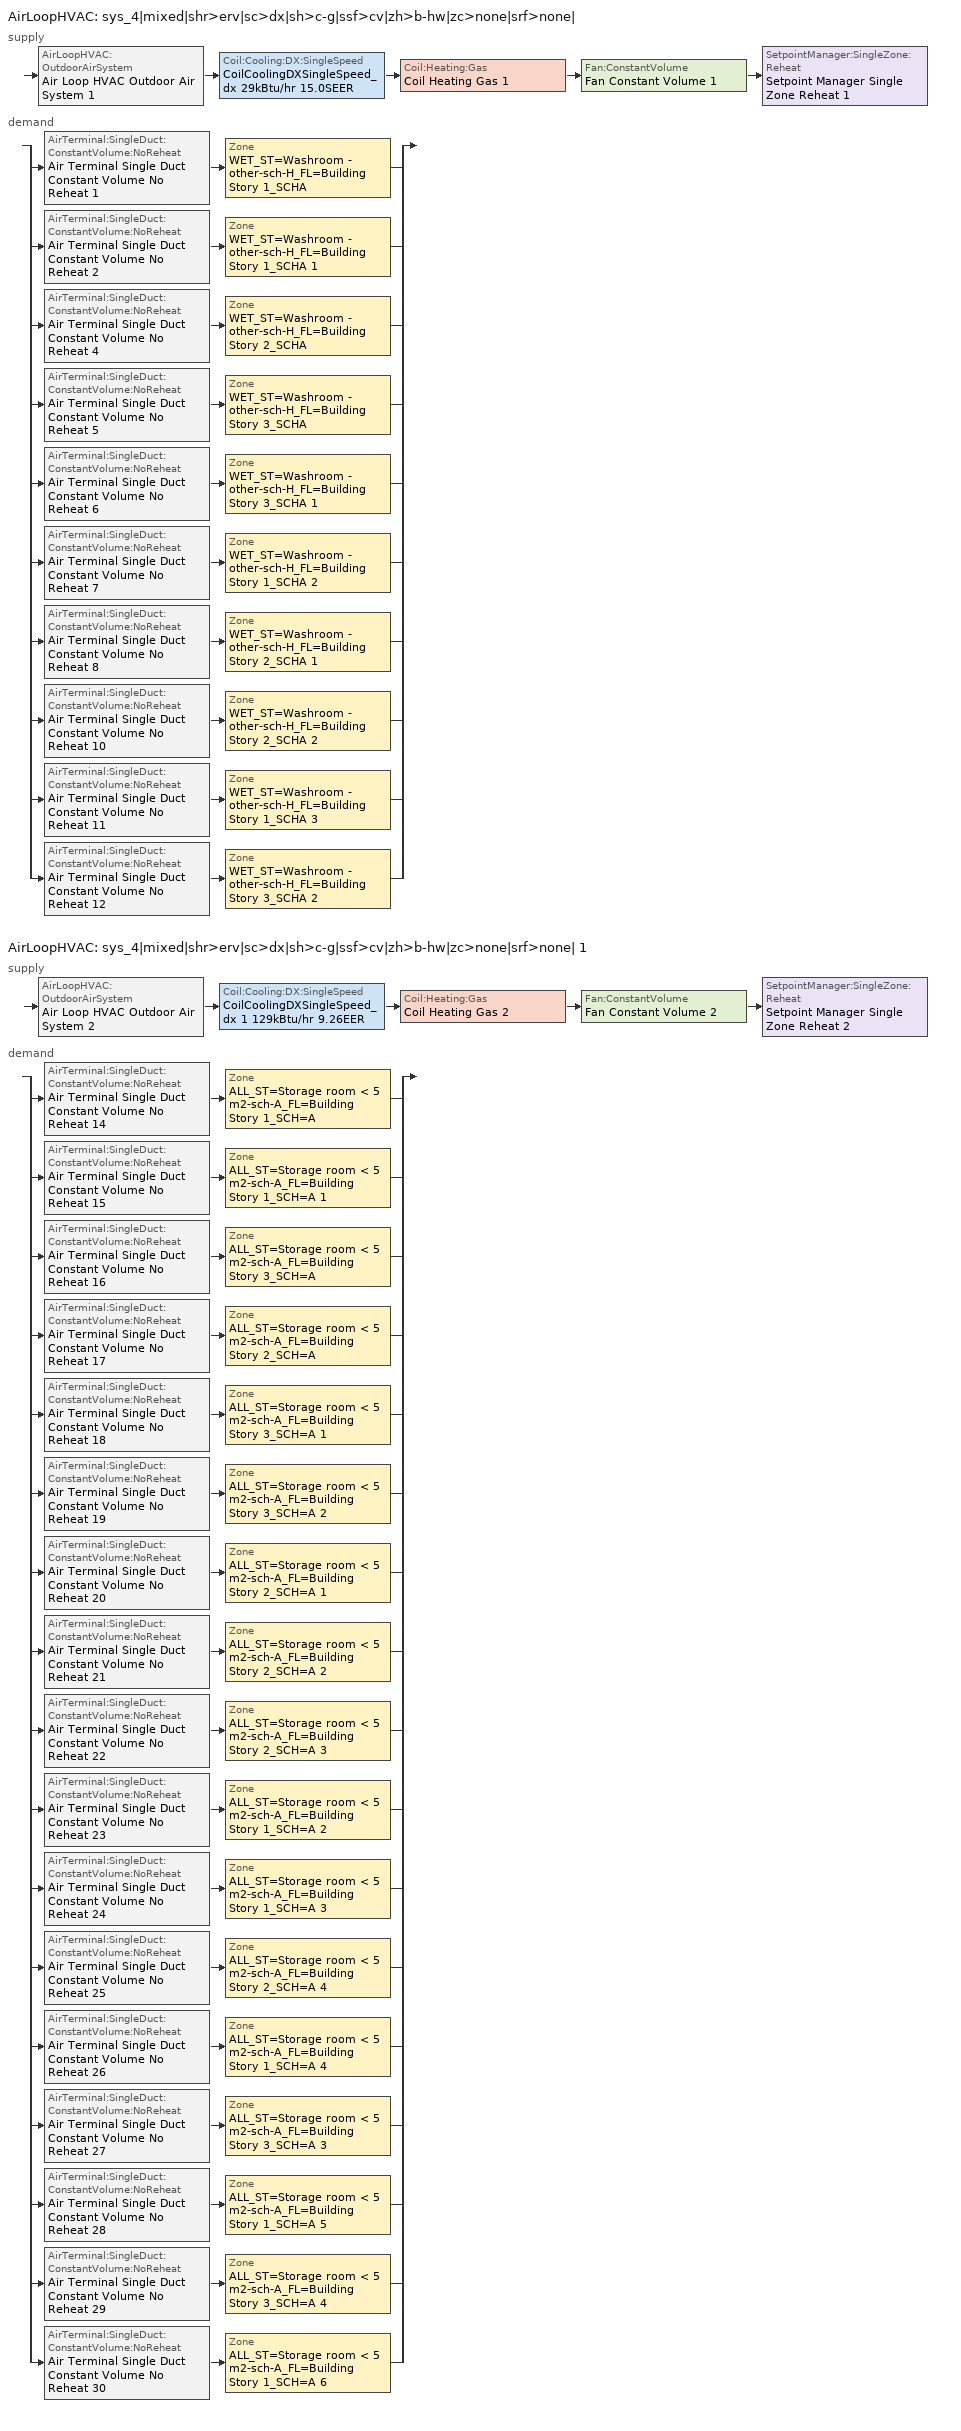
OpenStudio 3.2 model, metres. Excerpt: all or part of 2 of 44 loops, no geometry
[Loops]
AirLoopHVAC 'sys_4|mixed|shr>erv|sc>dx|sh>c-g|ssf>cv|zh>b-hw|zc>none|srf>none|'
 supply: AirLoopHVAC:OutdoorAirSystem 'Air Loop HVAC Outdoor Air System 1' > Coil:Cooling:DX:SingleSpeed 'CoilCoolingDXSingleSpeed_dx 29kBtu/hr 15.0SEER' > Coil:Heating:Gas 'Coil Heating Gas 1' > Fan:ConstantVolume 'Fan Constant Volume 1' > SetpointManager:SingleZone:Reheat 'Setpoint Manager Single Zone Reheat 1'
 demand: split
  | AirTerminal:SingleDuct:ConstantVolume:NoReheat 'Air Terminal Single Duct Constant Volume No Reheat 1' > Zone 'WET_ST=Washroom - other-sch-H_FL=Building Story 1_SCHA'
  | AirTerminal:SingleDuct:ConstantVolume:NoReheat 'Air Terminal Single Duct Constant Volume No Reheat 2' > Zone 'WET_ST=Washroom - other-sch-H_FL=Building Story 1_SCHA 1'
  | AirTerminal:SingleDuct:ConstantVolume:NoReheat 'Air Terminal Single Duct Constant Volume No Reheat 4' > Zone 'WET_ST=Washroom - other-sch-H_FL=Building Story 2_SCHA'
  | AirTerminal:SingleDuct:ConstantVolume:NoReheat 'Air Terminal Single Duct Constant Volume No Reheat 5' > Zone 'WET_ST=Washroom - other-sch-H_FL=Building Story 3_SCHA'
  | AirTerminal:SingleDuct:ConstantVolume:NoReheat 'Air Terminal Single Duct Constant Volume No Reheat 6' > Zone 'WET_ST=Washroom - other-sch-H_FL=Building Story 3_SCHA 1'
  | AirTerminal:SingleDuct:ConstantVolume:NoReheat 'Air Terminal Single Duct Constant Volume No Reheat 7' > Zone 'WET_ST=Washroom - other-sch-H_FL=Building Story 1_SCHA 2'
  | AirTerminal:SingleDuct:ConstantVolume:NoReheat 'Air Terminal Single Duct Constant Volume No Reheat 8' > Zone 'WET_ST=Washroom - other-sch-H_FL=Building Story 2_SCHA 1'
  | AirTerminal:SingleDuct:ConstantVolume:NoReheat 'Air Terminal Single Duct Constant Volume No Reheat 10' > Zone 'WET_ST=Washroom - other-sch-H_FL=Building Story 2_SCHA 2'
  | AirTerminal:SingleDuct:ConstantVolume:NoReheat 'Air Terminal Single Duct Constant Volume No Reheat 11' > Zone 'WET_ST=Washroom - other-sch-H_FL=Building Story 1_SCHA 3'
  | AirTerminal:SingleDuct:ConstantVolume:NoReheat 'Air Terminal Single Duct Constant Volume No Reheat 12' > Zone 'WET_ST=Washroom - other-sch-H_FL=Building Story 3_SCHA 2'
AirLoopHVAC 'sys_4|mixed|shr>erv|sc>dx|sh>c-g|ssf>cv|zh>b-hw|zc>none|srf>none| 1'
 supply: AirLoopHVAC:OutdoorAirSystem 'Air Loop HVAC Outdoor Air System 2' > Coil:Cooling:DX:SingleSpeed 'CoilCoolingDXSingleSpeed_dx 1 129kBtu/hr 9.26EER' > Coil:Heating:Gas 'Coil Heating Gas 2' > Fan:ConstantVolume 'Fan Constant Volume 2' > SetpointManager:SingleZone:Reheat 'Setpoint Manager Single Zone Reheat 2'
 demand: split
  | AirTerminal:SingleDuct:ConstantVolume:NoReheat 'Air Terminal Single Duct Constant Volume No Reheat 14' > Zone 'ALL_ST=Storage room < 5 m2-sch-A_FL=Building Story 1_SCH=A'
  | AirTerminal:SingleDuct:ConstantVolume:NoReheat 'Air Terminal Single Duct Constant Volume No Reheat 15' > Zone 'ALL_ST=Storage room < 5 m2-sch-A_FL=Building Story 1_SCH=A 1'
  | AirTerminal:SingleDuct:ConstantVolume:NoReheat 'Air Terminal Single Duct Constant Volume No Reheat 16' > Zone 'ALL_ST=Storage room < 5 m2-sch-A_FL=Building Story 3_SCH=A'
  | AirTerminal:SingleDuct:ConstantVolume:NoReheat 'Air Terminal Single Duct Constant Volume No Reheat 17' > Zone 'ALL_ST=Storage room < 5 m2-sch-A_FL=Building Story 2_SCH=A'
  | AirTerminal:SingleDuct:ConstantVolume:NoReheat 'Air Terminal Single Duct Constant Volume No Reheat 18' > Zone 'ALL_ST=Storage room < 5 m2-sch-A_FL=Building Story 3_SCH=A 1'
  | AirTerminal:SingleDuct:ConstantVolume:NoReheat 'Air Terminal Single Duct Constant Volume No Reheat 19' > Zone 'ALL_ST=Storage room < 5 m2-sch-A_FL=Building Story 3_SCH=A 2'
  | AirTerminal:SingleDuct:ConstantVolume:NoReheat 'Air Terminal Single Duct Constant Volume No Reheat 20' > Zone 'ALL_ST=Storage room < 5 m2-sch-A_FL=Building Story 2_SCH=A 1'
  | AirTerminal:SingleDuct:ConstantVolume:NoReheat 'Air Terminal Single Duct Constant Volume No Reheat 21' > Zone 'ALL_ST=Storage room < 5 m2-sch-A_FL=Building Story 2_SCH=A 2'
  | AirTerminal:SingleDuct:ConstantVolume:NoReheat 'Air Terminal Single Duct Constant Volume No Reheat 22' > Zone 'ALL_ST=Storage room < 5 m2-sch-A_FL=Building Story 2_SCH=A 3'
  | AirTerminal:SingleDuct:ConstantVolume:NoReheat 'Air Terminal Single Duct Constant Volume No Reheat 23' > Zone 'ALL_ST=Storage room < 5 m2-sch-A_FL=Building Story 1_SCH=A 2'
  | AirTerminal:SingleDuct:ConstantVolume:NoReheat 'Air Terminal Single Duct Constant Volume No Reheat 24' > Zone 'ALL_ST=Storage room < 5 m2-sch-A_FL=Building Story 1_SCH=A 3'
  | AirTerminal:SingleDuct:ConstantVolume:NoReheat 'Air Terminal Single Duct Constant Volume No Reheat 25' > Zone 'ALL_ST=Storage room < 5 m2-sch-A_FL=Building Story 2_SCH=A 4'
  | AirTerminal:SingleDuct:ConstantVolume:NoReheat 'Air Terminal Single Duct Constant Volume No Reheat 26' > Zone 'ALL_ST=Storage room < 5 m2-sch-A_FL=Building Story 1_SCH=A 4'
  | AirTerminal:SingleDuct:ConstantVolume:NoReheat 'Air Terminal Single Duct Constant Volume No Reheat 27' > Zone 'ALL_ST=Storage room < 5 m2-sch-A_FL=Building Story 3_SCH=A 3'
  | AirTerminal:SingleDuct:ConstantVolume:NoReheat 'Air Terminal Single Duct Constant Volume No Reheat 28' > Zone 'ALL_ST=Storage room < 5 m2-sch-A_FL=Building Story 1_SCH=A 5'
  | AirTerminal:SingleDuct:ConstantVolume:NoReheat 'Air Terminal Single Duct Constant Volume No Reheat 29' > Zone 'ALL_ST=Storage room < 5 m2-sch-A_FL=Building Story 3_SCH=A 4'
  | AirTerminal:SingleDuct:ConstantVolume:NoReheat 'Air Terminal Single Duct Constant Volume No Reheat 30' > Zone 'ALL_ST=Storage room < 5 m2-sch-A_FL=Building Story 1_SCH=A 6'
[Sizing:Zone] Zone Cooling Design Supply Air Temperature Input Method=TemperatureDifference; Zone Cooling Design Supply Air Temperature {C}=14; Zone Cooling Design Supply Air Temperature Difference {deltaC}=11; Zone Heating Design Supply Air Temperature Input Method=TemperatureDifference; Zone Heating Design Supply Air Temperature {C}=40; Zone Heating Design Supply Air Temperature Difference {deltaC}=21; Zone Cooling Design Supply Air Humidity Ratio {kg-H2O/kg-air}=0.0085; Zone Heating Design Supply Air Humidity Ratio {kg-H2O/kg-air}=0.008; Zone Heating Sizing Factor=1.3; Zone Cooling Sizing Factor=1.1; Cooling Design Air Flow Method=DesignDay; Heating Design Air Flow Method=DesignDay; Account for Dedicated Outdoor Air System=No; Dedicated Outdoor Air System Control Strategy=NeutralSupplyAir; Dedicated Outdoor Air Low Setpoint Temperature for Design {C}=autosize; Dedicated Outdoor Air High Setpoint Temperature for Design {C}=autosize
WET_ST=Washroom - other-sch-H_FL=Building Story 1_SCHA; WET_ST=Washroom - other-sch-H_FL=Building Story 1_SCHA 1; WET_ST=Washroom - other-sch-H_FL=Building Story 2_SCHA; WET_ST=Washroom - other-sch-H_FL=Building Story 3_SCHA; WET_ST=Washroom - other-sch-H_FL=Building Story 3_SCHA 1; WET_ST=Washroom - other-sch-H_FL=Building Story 1_SCHA 2; WET_ST=Washroom - other-sch-H_FL=Building Story 2_SCHA 1; WET_ST=Washroom - other-sch-H_FL=Building Story 2_SCHA 2; WET_ST=Washroom - other-sch-H_FL=Building Story 1_SCHA 3; WET_ST=Washroom - other-sch-H_FL=Building Story 3_SCHA 2; ALL_ST=Storage room < 5 m2-sch-A_FL=Building Story 1_SCH=A; ALL_ST=Storage room < 5 m2-sch-A_FL=Building Story 1_SCH=A 1; ALL_ST=Storage room < 5 m2-sch-A_FL=Building Story 3_SCH=A; ALL_ST=Storage room < 5 m2-sch-A_FL=Building Story 2_SCH=A; ALL_ST=Storage room < 5 m2-sch-A_FL=Building Story 3_SCH=A 1; ALL_ST=Storage room < 5 m2-sch-A_FL=Building Story 3_SCH=A 2; ALL_ST=Storage room < 5 m2-sch-A_FL=Building Story 2_SCH=A 1; ALL_ST=Storage room < 5 m2-sch-A_FL=Building Story 2_SCH=A 2; ALL_ST=Storage room < 5 m2-sch-A_FL=Building Story 2_SCH=A 3; ALL_ST=Storage room < 5 m2-sch-A_FL=Building Story 1_SCH=A 2; ALL_ST=Storage room < 5 m2-sch-A_FL=Building Story 1_SCH=A 3; ALL_ST=Storage room < 5 m2-sch-A_FL=Building Story 2_SCH=A 4; ALL_ST=Storage room < 5 m2-sch-A_FL=Building Story 1_SCH=A 4; ALL_ST=Storage room < 5 m2-sch-A_FL=Building Story 3_SCH=A 3; ALL_ST=Storage room < 5 m2-sch-A_FL=Building Story 1_SCH=A 5; ALL_ST=Storage room < 5 m2-sch-A_FL=Building Story 3_SCH=A 4; ALL_ST=Storage room < 5 m2-sch-A_FL=Building Story 1_SCH=A 6
[Zone equipment]
WET_ST=Washroom - other-sch-H_FL=Building Story 1_SCHA: Zone HVAC Baseboard Convective Water 1, Air Terminal Single Duct Constant Volume No Reheat 1
WET_ST=Washroom - other-sch-H_FL=Building Story 1_SCHA 1: Zone HVAC Baseboard Convective Water 2, Air Terminal Single Duct Constant Volume No Reheat 2
WET_ST=Washroom - other-sch-H_FL=Building Story 2_SCHA: Zone HVAC Baseboard Convective Water 4, Air Terminal Single Duct Constant Volume No Reheat 4
WET_ST=Washroom - other-sch-H_FL=Building Story 3_SCHA: Zone HVAC Baseboard Convective Water 5, Air Terminal Single Duct Constant Volume No Reheat 5
WET_ST=Washroom - other-sch-H_FL=Building Story 3_SCHA 1: Zone HVAC Baseboard Convective Water 6, Air Terminal Single Duct Constant Volume No Reheat 6
WET_ST=Washroom - other-sch-H_FL=Building Story 1_SCHA 2: Zone HVAC Baseboard Convective Water 7, Air Terminal Single Duct Constant Volume No Reheat 7
WET_ST=Washroom - other-sch-H_FL=Building Story 2_SCHA 1: Zone HVAC Baseboard Convective Water 8, Air Terminal Single Duct Constant Volume No Reheat 8
WET_ST=Washroom - other-sch-H_FL=Building Story 2_SCHA 2: Zone HVAC Baseboard Convective Water 10, Air Terminal Single Duct Constant Volume No Reheat 10
WET_ST=Washroom - other-sch-H_FL=Building Story 1_SCHA 3: Zone HVAC Baseboard Convective Water 11, Air Terminal Single Duct Constant Volume No Reheat 11
WET_ST=Washroom - other-sch-H_FL=Building Story 3_SCHA 2: Zone HVAC Baseboard Convective Water 12, Air Terminal Single Duct Constant Volume No Reheat 12
ALL_ST=Storage room < 5 m2-sch-A_FL=Building Story 1_SCH=A: Zone HVAC Baseboard Convective Water 14, Air Terminal Single Duct Constant Volume No Reheat 14
ALL_ST=Storage room < 5 m2-sch-A_FL=Building Story 1_SCH=A 1: Zone HVAC Baseboard Convective Water 15, Air Terminal Single Duct Constant Volume No Reheat 15
ALL_ST=Storage room < 5 m2-sch-A_FL=Building Story 3_SCH=A: Zone HVAC Baseboard Convective Water 16, Air Terminal Single Duct Constant Volume No Reheat 16
ALL_ST=Storage room < 5 m2-sch-A_FL=Building Story 2_SCH=A: Zone HVAC Baseboard Convective Water 17, Air Terminal Single Duct Constant Volume No Reheat 17
ALL_ST=Storage room < 5 m2-sch-A_FL=Building Story 3_SCH=A 1: Zone HVAC Baseboard Convective Water 18, Air Terminal Single Duct Constant Volume No Reheat 18
ALL_ST=Storage room < 5 m2-sch-A_FL=Building Story 3_SCH=A 2: Zone HVAC Baseboard Convective Water 19, Air Terminal Single Duct Constant Volume No Reheat 19
ALL_ST=Storage room < 5 m2-sch-A_FL=Building Story 2_SCH=A 1: Zone HVAC Baseboard Convective Water 20, Air Terminal Single Duct Constant Volume No Reheat 20
ALL_ST=Storage room < 5 m2-sch-A_FL=Building Story 2_SCH=A 2: Zone HVAC Baseboard Convective Water 21, Air Terminal Single Duct Constant Volume No Reheat 21
ALL_ST=Storage room < 5 m2-sch-A_FL=Building Story 2_SCH=A 3: Zone HVAC Baseboard Convective Water 22, Air Terminal Single Duct Constant Volume No Reheat 22
ALL_ST=Storage room < 5 m2-sch-A_FL=Building Story 1_SCH=A 2: Zone HVAC Baseboard Convective Water 23, Air Terminal Single Duct Constant Volume No Reheat 23
ALL_ST=Storage room < 5 m2-sch-A_FL=Building Story 1_SCH=A 3: Zone HVAC Baseboard Convective Water 24, Air Terminal Single Duct Constant Volume No Reheat 24
ALL_ST=Storage room < 5 m2-sch-A_FL=Building Story 2_SCH=A 4: Zone HVAC Baseboard Convective Water 25, Air Terminal Single Duct Constant Volume No Reheat 25
ALL_ST=Storage room < 5 m2-sch-A_FL=Building Story 1_SCH=A 4: Zone HVAC Baseboard Convective Water 26, Air Terminal Single Duct Constant Volume No Reheat 26
ALL_ST=Storage room < 5 m2-sch-A_FL=Building Story 3_SCH=A 3: Zone HVAC Baseboard Convective Water 27, Air Terminal Single Duct Constant Volume No Reheat 27
ALL_ST=Storage room < 5 m2-sch-A_FL=Building Story 1_SCH=A 5: Zone HVAC Baseboard Convective Water 28, Air Terminal Single Duct Constant Volume No Reheat 28
ALL_ST=Storage room < 5 m2-sch-A_FL=Building Story 3_SCH=A 4: Zone HVAC Baseboard Convective Water 29, Air Terminal Single Duct Constant Volume No Reheat 29
ALL_ST=Storage room < 5 m2-sch-A_FL=Building Story 1_SCH=A 6: Zone HVAC Baseboard Convective Water 30, Air Terminal Single Duct Constant Volume No Reheat 30
[AirLoopHVAC] Design Supply Air Flow Rate {m3/s}=autosize; Design Return Air Flow Fraction of Supply Air Flow=1
Name | Availability Schedule
sys_4|mixed|shr>erv|sc>dx|sh>c-g|ssf>cv|zh>b-hw|zc>none|srf>none| | sys_4|mixed|shr>none|sc>dx|sh>c-g|ssf>cv|zh>b-hw|zc>none|srf>none| Occ Sch
sys_4|mixed|shr>erv|sc>dx|sh>c-g|ssf>cv|zh>b-hw|zc>none|srf>none| 1 | sys_4|mixed|shr>none|sc>dx|sh>c-g|ssf>cv|zh>b-hw|zc>none|srf>none| 1 Occ Sch
[Sizing:System] Type of Load to Size On=Sensible; Design Outdoor Air Flow Rate {m3/s}=Autosize; Central Heating Maximum System Air Flow Ratio=1; Preheat Design Temperature {C}=7; Preheat Design Humidity Ratio {kg-H2O/kg-Air}=0.008; Precool Design Temperature {C}=13; Precool Design Humidity Ratio {kg-H2O/kg-Air}=0.008; Central Cooling Design Supply Air Temperature {C}=13; Central Heating Design Supply Air Temperature {C}=43; Sizing Option=NonCoincident; 100% Outdoor Air in Cooling=No; 100% Outdoor Air in Heating=No; Central Cooling Design Supply Air Humidity Ratio {kg-H2O/kg-Air}=0.0085; Central Heating Design Supply Air Humidity Ratio {kg-H2O/kg-Air}=0.008; Cooling Design Air Flow Method=DesignDay; Cooling Design Air Flow Rate {m3/s}=0; Heating Design Air Flow Method=DesignDay; Heating Design Air Flow Rate {m3/s}=0; System Outdoor Air Method=ZoneSum; Zone Maximum Outdoor Air Fraction=1; Cooling Supply Air Flow Rate Per Floor Area {m3/s-m2}=0.00996765; Cooling Fraction of Autosized Cooling Supply Air Flow Rate=1; Cooling Supply Air Flow Rate Per Unit Cooling Capacity {m3/s-W}=3.94755e-05; Heating Supply Air Flow Rate Per Floor Area {m3/s-m2}=0.00996765; Heating Fraction of Autosized Heating Supply Air Flow Rate=1; Heating Fraction of Autosized Cooling Supply Air Flow Rate=1; Heating Supply Air Flow Rate Per Unit Heating Capacity {m3/s-W}=3.15882e-05; Cooling Design Capacity Method=CoolingDesignCapacity; Cooling Design Capacity {W}=autosize; Cooling Design Capacity Per Floor Area {W/m2}=234.7; Fraction of Autosized Cooling Design Capacity=1; Heating Design Capacity Method=HeatingDesignCapacity; Heating Design Capacity {W}=autosize; Heating Design Capacity Per Floor Area {W/m2}=157; Fraction of Autosized Heating Design Capacity=1; Central Cooling Capacity Control Method=OnOff
sys_4|mixed|shr>erv|sc>dx|sh>c-g|ssf>cv|zh>b-hw|zc>none|srf>none|; sys_4|mixed|shr>erv|sc>dx|sh>c-g|ssf>cv|zh>b-hw|zc>none|srf>none| 1
[Fan:ConstantVolume] Availability Schedule=Always On Discrete; Fan Total Efficiency=0.39975; Pressure Rise {Pa}=640; Maximum Flow Rate {m3/s}=AutoSize; Motor Efficiency=0.615
Fan Constant Volume 1; Fan Constant Volume 2
[Coil:Cooling:DX:SingleSpeed] Availability Schedule=Always On Discrete; Rated Total Cooling Capacity {W}=autosize; Rated Sensible Heat Ratio=autosize; Rated Air Flow Rate {m3/s}=autosize; Rated Evaporator Fan Power Per Volume Flow Rate {W/(m3/s)}=773.3; Total Cooling Capacity Function of Temperature Curve=DXCOOL-NECB2011-REF-CAPFT; Total Cooling Capacity Function of Flow Fraction Curve=DXCOOL-NECB2011-REF-CAPFFLOW; Energy Input Ratio Function of Temperature Curve=DXCOOL-NECB2011-REF-COOLEIRFT; Energy Input Ratio Function of Flow Fraction Curve=DXCOOL-NECB2011-REF-COOLEIRFFLOW; Part Load Fraction Correlation Curve=DXCOOL-NECB2011-REF-COOLPLFFPLR; Minimum Outdoor Dry-Bulb Temperature for Compressor Operation {C}=-25; Condenser Type=AirCooled; Evaporative Condenser Effectiveness=0; Evaporative Condenser Air Flow Rate {m3/s}=Autosize; Evaporative Condenser Pump Rated Power Consumption {W}=Autosize; Crankcase Heater Capacity {W}=0; Maximum Outdoor Dry-Bulb Temperature for Crankcase Heater Operation {C}=0; Basin Heater Capacity {W/K}=0; Basin Heater Setpoint Temperature {C}=10
Name | Rated COP {W/W}
CoilCoolingDXSingleSpeed_dx 29kBtu/hr 15.0SEER | 4.31058
CoilCoolingDXSingleSpeed_dx 1 129kBtu/hr 9.26EER | 3.21949
[Coil:Heating:Gas] Availability Schedule=Always On Discrete; Gas Burner Efficiency=0.95; Nominal Capacity {W}=AutoSize; Parasitic Electric Load {W}=0; Part Load Fraction Correlation Curve=FURNACE-EFFPLR-NECB2011; Parasitic Gas Load {W}=0
Coil Heating Gas 1; Coil Heating Gas 2
[Controller:OutdoorAir] Minimum Outdoor Air Flow Rate {m3/s}=autosize; Maximum Outdoor Air Flow Rate {m3/s}=Autosize; Economizer Control Action Type=ModulateFlow; Lockout Type=NoLockout; Minimum Limit Type=FixedMinimum; High Humidity Control=No; Heat Recovery Bypass Control Type=BypassWhenOAFlowGreaterThanMinimum
Name | Economizer Control Type | Economizer Maximum Limit Dry-Bulb Temperature {C} | Economizer Maximum Limit Enthalpy {J/kg} | Economizer Minimum Limit Dry-Bulb Temperature {C} | Minimum Outdoor Air Schedule | Controller Mechanical Ventilation
Controller Outdoor Air 1 | NoEconomizer | 28 | 64000 | -100 | sys_4|mixed|shr>none|sc>dx|sh>c-g|ssf>cv|zh>b-hw|zc>none|srf>none| Occ Sch | Controller Mechanical Ventilation 1
Controller Outdoor Air 2 | DifferentialEnthalpy |  |  |  | sys_4|mixed|shr>none|sc>dx|sh>c-g|ssf>cv|zh>b-hw|zc>none|srf>none| 1 Occ Sch | Controller Mechanical Ventilation 2
[Controller:MechanicalVentilation] Availability Schedule=Always On Discrete; System Outdoor Air Method=ZoneSum
Controller Mechanical Ventilation 1; Controller Mechanical Ventilation 2
[AirLoopHVAC:OutdoorAirSystem]
Name | Controller
Air Loop HVAC Outdoor Air System 1 | Controller Outdoor Air 1
Air Loop HVAC Outdoor Air System 2 | Controller Outdoor Air 2
[SetpointManager:SingleZone:Reheat] Minimum Supply Air Temperature {C}=13; Maximum Supply Air Temperature {C}=43
Name | Control Zone
Setpoint Manager Single Zone Reheat 1 | WET_ST=Washroom - other-sch-H_FL=Building Story 1_SCHA
Setpoint Manager Single Zone Reheat 2 | ALL_ST=Storage room < 5 m2-sch-A_FL=Building Story 1_SCH=A
[AirTerminal:SingleDuct:ConstantVolume:NoReheat] Availability Schedule=Always On Discrete; Maximum Air Flow Rate {m3/s}=AutoSize
Air Terminal Single Duct Constant Volume No Reheat 1; Air Terminal Single Duct Constant Volume No Reheat 2; Air Terminal Single Duct Constant Volume No Reheat 4; Air Terminal Single Duct Constant Volume No Reheat 5; Air Terminal Single Duct Constant Volume No Reheat 6; Air Terminal Single Duct Constant Volume No Reheat 7; Air Terminal Single Duct Constant Volume No Reheat 8; Air Terminal Single Duct Constant Volume No Reheat 10; Air Terminal Single Duct Constant Volume No Reheat 11; Air Terminal Single Duct Constant Volume No Reheat 12; Air Terminal Single Duct Constant Volume No Reheat 14; Air Terminal Single Duct Constant Volume No Reheat 15; Air Terminal Single Duct Constant Volume No Reheat 16; Air Terminal Single Duct Constant Volume No Reheat 17; Air Terminal Single Duct Constant Volume No Reheat 18; Air Terminal Single Duct Constant Volume No Reheat 19; Air Terminal Single Duct Constant Volume No Reheat 20; Air Terminal Single Duct Constant Volume No Reheat 21; Air Terminal Single Duct Constant Volume No Reheat 22; Air Terminal Single Duct Constant Volume No Reheat 23; Air Terminal Single Duct Constant Volume No Reheat 24; Air Terminal Single Duct Constant Volume No Reheat 25; Air Terminal Single Duct Constant Volume No Reheat 26; Air Terminal Single Duct Constant Volume No Reheat 27; Air Terminal Single Duct Constant Volume No Reheat 28; Air Terminal Single Duct Constant Volume No Reheat 29; Air Terminal Single Duct Constant Volume No Reheat 30
[Schedule:Ruleset]
Name | Default Day Schedule | Summer Design Day Schedule | Winter Design Day Schedule
sys_4|mixed|shr>none|sc>dx|sh>c-g|ssf>cv|zh>b-hw|zc>none|srf>none| Occ Sch | sys_4|mixed|shr>none|sc>dx|sh>c-g|ssf>cv|zh>b-hw|zc>none|srf>none| Occ Sch Default | sys_4|mixed|shr>none|sc>dx|sh>c-g|ssf>cv|zh>b-hw|zc>none|srf>none| Occ Sch Summer Design Day | sys_4|mixed|shr>none|sc>dx|sh>c-g|ssf>cv|zh>b-hw|zc>none|srf>none| Occ Sch Winter Design Day
sys_4|mixed|shr>none|sc>dx|sh>c-g|ssf>cv|zh>b-hw|zc>none|srf>none| 1 Occ Sch | sys_4|mixed|shr>none|sc>dx|sh>c-g|ssf>cv|zh>b-hw|zc>none|srf>none| 1 Occ Sch Default | sys_4|mixed|shr>none|sc>dx|sh>c-g|ssf>cv|zh>b-hw|zc>none|srf>none| 1 Occ Sch Summer Design Day | sys_4|mixed|shr>none|sc>dx|sh>c-g|ssf>cv|zh>b-hw|zc>none|srf>none| 1 Occ Sch Winter Design Day
[Schedule:Day]
sys_4|mixed|shr>none|sc>dx|sh>c-g|ssf>cv|zh>b-hw|zc>none|srf>none| Occ Sch Default; sys_4|mixed|shr>none|sc>dx|sh>c-g|ssf>cv|zh>b-hw|zc>none|srf>none| 1 Occ Sch Default: 8, 0, 0, 19, 0, 1, 24, 0, 0
sys_4|mixed|shr>none|sc>dx|sh>c-g|ssf>cv|zh>b-hw|zc>none|srf>none| Occ Sch Winter Design Day; sys_4|mixed|shr>none|sc>dx|sh>c-g|ssf>cv|zh>b-hw|zc>none|srf>none| Occ Sch Summer Design Day; sys_4|mixed|shr>none|sc>dx|sh>c-g|ssf>cv|zh>b-hw|zc>none|srf>none| 1 Occ Sch Winter Design Day; sys_4|mixed|shr>none|sc>dx|sh>c-g|ssf>cv|zh>b-hw|zc>none|srf>none| 1 Occ Sch Summer Design Day: 24, 0, 1
sys_4|mixed|shr>none|sc>dx|sh>c-g|ssf>cv|zh>b-hw|zc>none|srf>none| Occ Sch Sunday; sys_4|mixed|shr>none|sc>dx|sh>c-g|ssf>cv|zh>b-hw|zc>none|srf>none| 1 Occ Sch Sunday: 24, 0, 0
[Schedule:Rule] Rule Order=0; Apply Sunday=Yes; Apply Saturday=Yes; Date Specification Type=DateRange; Start Month=1; Start Day=1; End Month=12; End Day=31
Name | Schedule Ruleset | Day Schedule
sys_4|mixed|shr>none|sc>dx|sh>c-g|ssf>cv|zh>b-hw|zc>none|srf>none| Occ Sch Sunday Rule | sys_4|mixed|shr>none|sc>dx|sh>c-g|ssf>cv|zh>b-hw|zc>none|srf>none| Occ Sch | sys_4|mixed|shr>none|sc>dx|sh>c-g|ssf>cv|zh>b-hw|zc>none|srf>none| Occ Sch Sunday
sys_4|mixed|shr>none|sc>dx|sh>c-g|ssf>cv|zh>b-hw|zc>none|srf>none| 1 Occ Sch Sunday Rule | sys_4|mixed|shr>none|sc>dx|sh>c-g|ssf>cv|zh>b-hw|zc>none|srf>none| 1 Occ Sch | sys_4|mixed|shr>none|sc>dx|sh>c-g|ssf>cv|zh>b-hw|zc>none|srf>none| 1 Occ Sch Sunday
[Schedule:Constant]
Always On Discrete: Value=1
[Curve:Biquadratic] Minimum Value of x=13; Maximum Value of x=24; Minimum Value of y=24; Maximum Value of y=46
Name | Coefficient1 Constant | Coefficient2 x | Coefficient3 x**2 | Coefficient4 y | Coefficient5 y**2 | Coefficient6 x*y
DXCOOL-NECB2011-REF-CAPFT | 0.867905 | 0.0142459 | 0.00055436 | -0.0075575 | 3.3e-05 | -0.0001918
DXCOOL-NECB2011-REF-COOLEIRFT | 0.114171 | 0.0281822 | -0.0004199 | 0.0214108 | 0.000161028 | -0.000679104
[Curve:Quadratic] Minimum Value of x=0.5; Maximum Value of x=1.5
Name | Coefficient1 Constant | Coefficient2 x | Coefficient3 x**2
DXCOOL-NECB2011-REF-CAPFFLOW | 0.8 | 0.2 | 0
DXCOOL-NECB2011-REF-COOLEIRFFLOW | 1.1552 | -0.1808 | 0.0256
[Curve:Cubic] Maximum Value of x=1
Name | Coefficient1 Constant | Coefficient2 x | Coefficient3 x**2 | Coefficient4 x**3 | Minimum Value of x
DXCOOL-NECB2011-REF-COOLPLFFPLR | 0.0277 | 4.9151 | -8.184 | 4.2702 | 0.7
FURNACE-EFFPLR-NECB2011 | 0.722 | 0.8211 | -1.0396 | 0.5 | 0
